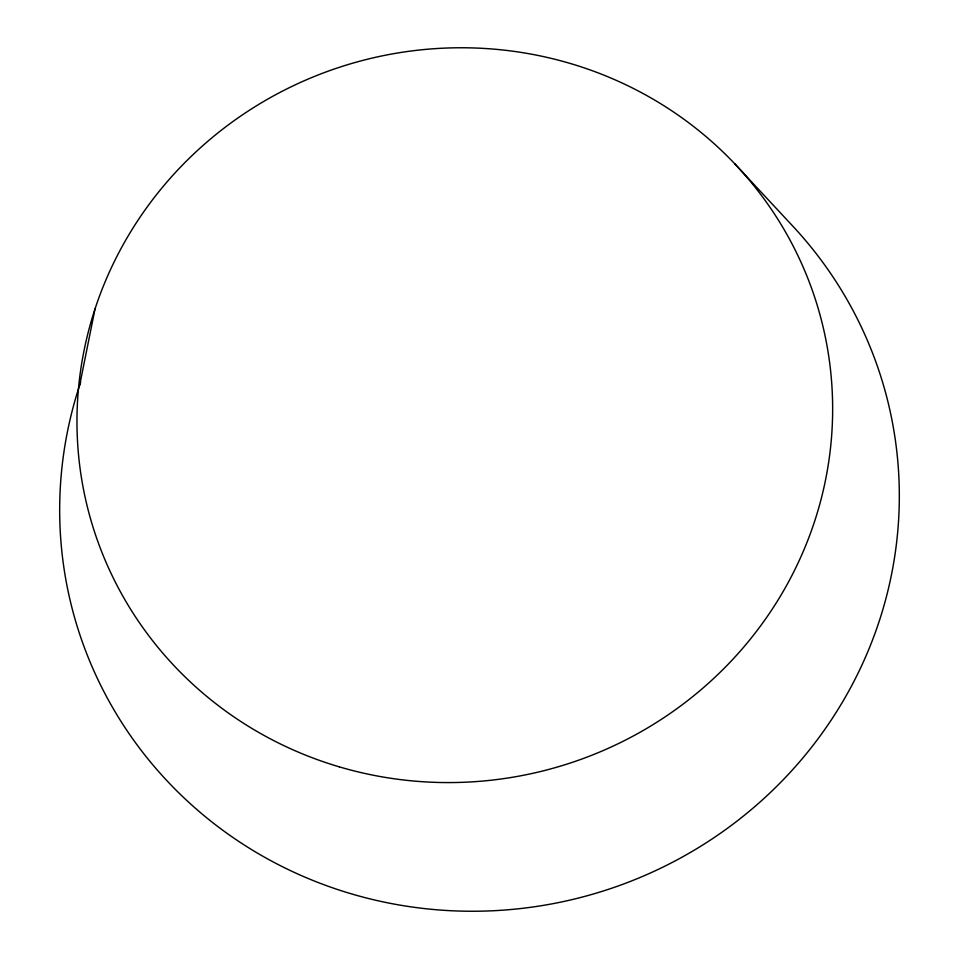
<?xml version="1.0" encoding="UTF-8"?>
<svg xmlns="http://www.w3.org/2000/svg" width="959" height="959" viewBox="0 0 959 959"><rect width="100%" height="100%" fill="white"/><g stroke="black" fill="none" stroke-linecap="round" stroke-linejoin="round"><path stroke-width="1.44" d="M79.729 385.015L95.013 308.966M734.642 163.677L790.42 223.591A420.809 407.215 -15.7 0 1 810.679 748.368A420.809 407.215 -15.7 0 1 282.03 866.504A420.809 407.215 -15.7 0 1 80.664 382.209M339.402 766.888A378.721 366.494 -15.7 0 0 824.093 331.299A378.721 366.494 -15.7 0 0 200.922 147.326A378.721 366.494 -15.7 0 0 339.402 766.888"/></g></svg>
